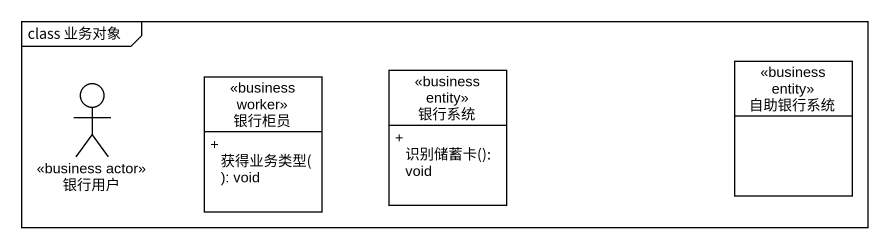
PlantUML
@startuml
mainframe class 业务对象
allowmixing
hide circle
hide empty members
skinparam classAttributeIconSize 0
actor 银行用户 <<business actor>>
class 银行柜员 <<business worker>> {
  + 获得业务类型(): void
}
class 银行系统 <<business entity>> {
  + 识别储蓄卡(): void
}
class 自助银行系统 <<business entity>>
@enduml
